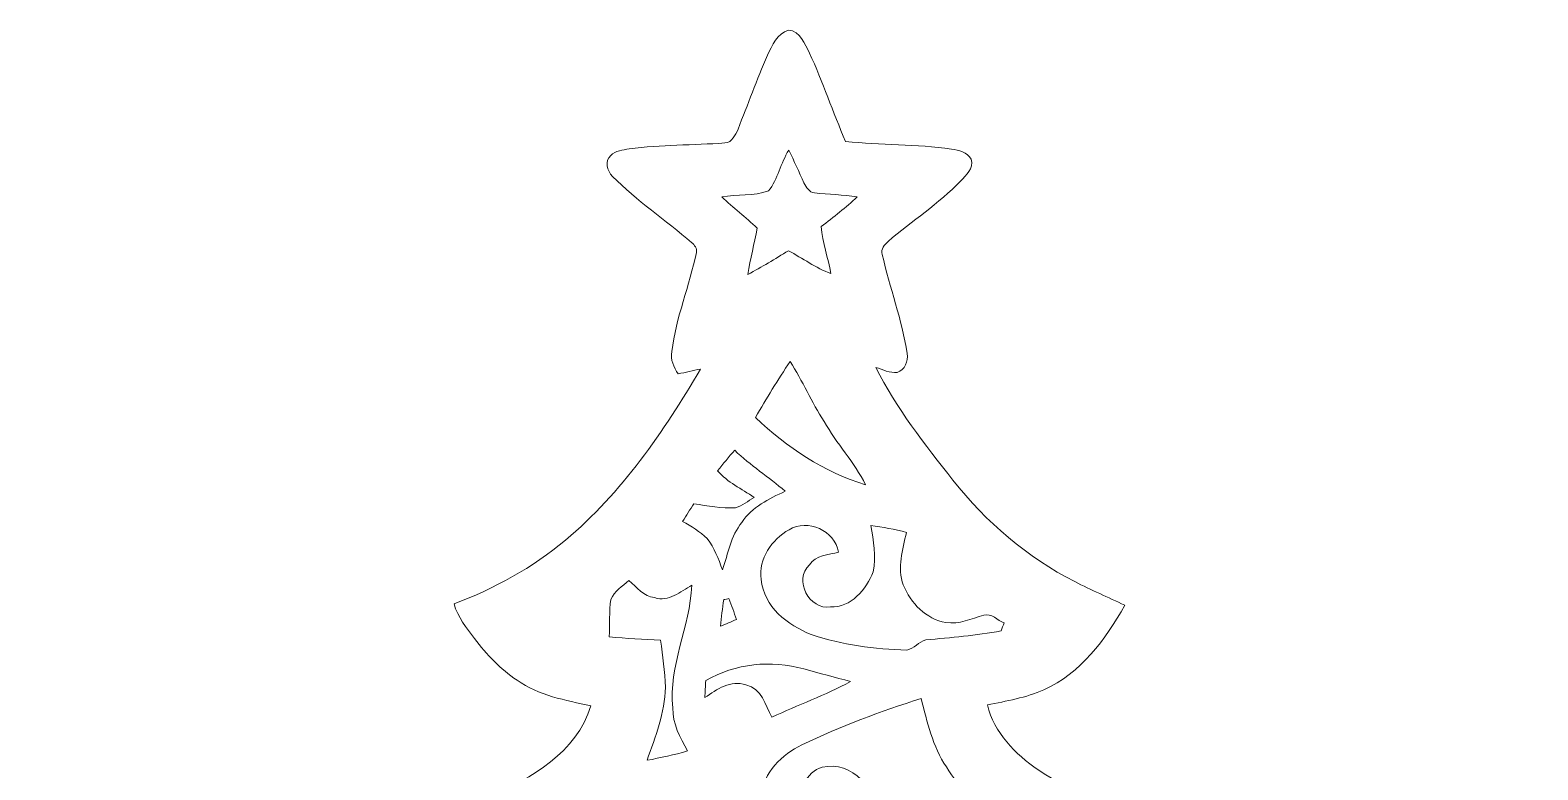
# Model space of a CAD drawing. Header units: centimetres. Extents: x -12.6 to 12.6, y -16 to 16.
# Drawn here: x -12.63 to 12.63, y 3.57 to 15.96 of the extents above; entities that cross this region are included whole.
import ezdxf

# ---------------------------------------------------------------- set-up
doc = ezdxf.new("R2010")
doc.units = ezdxf.units.CM
doc.header["$MEASUREMENT"] = 0
doc.layers.add('Layer 1', color=7, linetype='Continuous')

msp = doc.modelspace()

# ---------------------------------------------------------------- linework, layer by layer
at = {"layer": 'Layer 1', "color": 250, "lineweight": 9}
for points, knots in [([(-0.27887, 15.54374), (-0.20267, 15.70567), (-0.1106, 15.91028), (0.07602, 15.9639), (0.07602, 15.9639), (0.27534, 15.95437), (0.34449, 15.72472), (0.42739, 15.58008), (0.42739, 15.58008), (0.64858, 15.09465), (0.8218, 14.58877), (1.03064, 14.09806), (1.03064, 14.09806), (1.62049, 14.0402), (2.21703, 14.05643), (2.80441, 13.96965), (2.80441, 13.96965), (2.92964, 13.96118), (3.06511, 13.91391), (3.13461, 13.80278), (3.13461, 13.80278), (3.18506, 13.64227), (3.04712, 13.5389), (2.95892, 13.43448), (2.95892, 13.43448), (2.58886, 13.05807), (2.14471, 12.76632), (1.74396, 12.42483), (1.74396, 12.42483), (1.68293, 12.37086), (1.61978, 12.29501), (1.64589, 12.20752), (1.64589, 12.20752), (1.76971, 11.64978), (1.97891, 11.11215), (2.06357, 10.54559), (2.06357, 10.54559), (2.07945, 10.42211), (2.02759, 10.26654), (1.89706, 10.2295), (1.89706, 10.2295), (1.77147, 10.21609), (1.65471, 10.27924), (1.53758, 10.31381), (1.53758, 10.31381), (1.88189, 9.63048), (2.36026, 9.0237), (2.83087, 8.42363), (2.83087, 8.42363), (3.38437, 7.72583), (4.07547, 7.13034), (4.87169, 6.72571), (4.87169, 6.72571), (5.14368, 6.58001), (5.43154, 6.46642), (5.70742, 6.32848), (5.70742, 6.32848), (5.38639, 5.7591), (4.96905, 5.18619), (4.35345, 4.91349), (4.35345, 4.91349), (4.05359, 4.78049), (3.72622, 4.72475), (3.40695, 4.65878), (3.40695, 4.65878), (3.51702, 4.191), (3.87791, 3.83928), (4.2575, 3.57046), (4.2575, 3.57046), (4.95071, 3.11397), (5.75328, 2.86279), (6.54844, 2.6483), (6.54844, 2.6483), (6.96719, 2.52624), (7.40851, 2.48038), (7.81526, 2.31704), (7.81526, 2.31704), (7.49741, 1.43439), (6.99012, 0.55457), (6.14098, 0.09243), (6.14098, 0.09243), (5.72223, -0.16616), (5.23787, -0.2787), (4.78243, -0.45191), (4.78243, -0.45191), (5.03749, -0.73872), (5.26891, -1.0474), (5.55325, -1.30704), (5.55325, -1.30704), (6.2006, -1.89583), (6.99858, -2.33327), (7.8643, -2.49132), (7.8643, -2.49132), (8.41357, -2.58621), (8.9692, -2.65501), (9.52729, -2.65853), (9.52729, -2.65853), (9.77318, -2.66559), (10.02224, -2.65712), (10.26742, -2.6917), (10.26742, -2.6917), (10.12067, -3.0293), (9.88995, -3.32035), (9.67087, -3.6128), (9.67087, -3.6128), (9.02282, -4.48345), (8.26788, -5.32836), (7.26775, -5.79614), (7.26775, -5.79614), (6.91639, -5.98452), (6.52269, -6.0512), (6.1438, -6.1595), (6.1438, -6.1595), (6.52904, -6.85553), (7.20108, -7.33425), (7.85971, -7.74947), (7.85971, -7.74947), (9.29622, -8.61307), (10.88796, -9.16199), (12.44371, -9.76454), (12.44371, -9.76454), (12.5132, -9.79558), (12.58305, -9.83439), (12.62821, -9.89859), (12.62821, -9.89859), (12.61551, -10.00019), (12.50721, -10.05628), (12.44935, -10.13178), (12.44935, -10.13178), (11.63832, -10.82922), (10.74155, -11.44341), (9.74108, -11.83499), (9.74108, -11.83499), (8.21108, -12.45658), (6.54244, -12.6111), (4.90626, -12.64497), (4.90626, -12.64497), (4.20035, -12.66225), (3.48844, -12.59417), (2.78642, -12.68342), (2.78642, -12.68342), (2.79135, -13.63486), (2.78606, -14.5863), (2.79735, -15.5381), (2.79735, -15.5381), (2.81217, -15.68274), (2.78853, -15.82667), (2.74408, -15.9639), (2.74408, -15.9639), (0.96361, -15.95473), (-0.8165, -15.95967), (-2.59662, -15.96108), (-2.59662, -15.96108), (-2.69928, -14.86923), (-2.61708, -13.76962), (-2.6446, -12.6746), (-2.6446, -12.6746), (-4.62509, -12.64497), (-6.64616, -12.7), (-8.57056, -12.15178), (-8.57056, -12.15178), (-9.95698, -11.77396), (-11.24073, -11.07546), (-12.38197, -10.21045), (-12.38197, -10.21045), (-12.49274, -10.13919), (-12.57882, -10.03688), (-12.62821, -9.91482), (-12.62821, -9.91482), (-11.63726, -9.4996), (-10.61738, -9.15458), (-9.63277, -8.72278), (-9.63277, -8.72278), (-8.54551, -8.25041), (-7.45261, -7.72548), (-6.57525, -6.91127), (-6.57525, -6.91127), (-6.33042, -6.69784), (-6.13322, -6.43573), (-5.96776, -6.15774), (-5.96776, -6.15774), (-6.64228, -6.00745), (-7.31432, -5.77074), (-7.86289, -5.33894), (-7.86289, -5.33894), (-8.78258, -4.63973), (-9.48919, -3.70135), (-10.10726, -2.73579), (-10.10726, -2.73579), (-9.7252, -2.62749), (-9.32056, -2.66912), (-8.92863, -2.64513), (-8.92863, -2.64513), (-8.05409, -2.60138), (-7.16298, -2.44228), (-6.38616, -2.02071), (-6.38616, -2.02071), (-5.69401, -1.63442), (-5.09605, -1.08444), (-4.62827, -0.44626), (-4.62827, -0.44626), (-5.13027, -0.27552), (-5.65132, -0.12912), (-6.09653, 0.16933), (-6.09653, 0.16933), (-6.88393, 0.63853), (-7.34995, 1.48096), (-7.63887, 2.32445), (-7.63887, 2.32445), (-6.73858, 2.58974), (-5.79984, 2.74179), (-4.9373, 3.12702), (-4.9373, 3.12702), (-4.22575, 3.42582), (-3.4768, 3.86115), (-3.23621, 4.64538), (-3.23621, 4.64538), (-3.6606, 4.73922), (-4.1118, 4.8133), (-4.47128, 5.07541), (-4.47128, 5.07541), (-4.75209, 5.25745), (-4.9814, 5.50757), (-5.18495, 5.77039), (-5.18495, 5.77039), (-5.31901, 5.95171), (-5.46506, 6.13163), (-5.52785, 6.35317), (-5.52785, 6.35317), (-4.85334, 6.60753), (-4.2127, 6.95854), (-3.65883, 7.42244), (-3.65883, 7.42244), (-2.71833, 8.2102), (-2.0156, 9.23854), (-1.39823, 10.28735), (-1.39823, 10.28735), (-1.52347, 10.26089), (-1.64906, 10.23161), (-1.77394, 10.2048), (-1.77394, 10.2048), (-1.83956, 10.31981), (-1.91223, 10.44187), (-1.87942, 10.58298), (-1.87942, 10.58298), (-1.80887, 11.15025), (-1.58238, 11.684), (-1.46667, 12.24174), (-1.46667, 12.24174), (-1.4508, 12.30806), (-1.50089, 12.36486), (-1.54675, 12.40508), (-1.54675, 12.40508), (-1.98526, 12.77902), (-2.46539, 13.10605), (-2.87426, 13.51421), (-2.87426, 13.51421), (-2.96245, 13.60099), (-3.01043, 13.77809), (-2.90248, 13.86346), (-2.90248, 13.86346), (-2.82169, 13.94425), (-2.70175, 13.9573), (-2.59415, 13.97459), (-2.59415, 13.97459), (-2.06216, 14.04726), (-1.52347, 14.0342), (-0.98866, 14.07477), (-0.98866, 14.07477), (-0.86836, 14.0843), (-0.81403, 14.20883), (-0.77029, 14.30443), (-0.77029, 14.30443), (-0.60695, 14.71789), (-0.45173, 15.13417), (-0.27887, 15.54374), (-0.27887, 15.54374), (-0.27887, 15.54374), (-0.27887, 15.54374), (-0.27887, 15.54374)], [0, 0, 0, 0, 0.01408451, 0.01408451, 0.01408451, 0.01408451, 0.02816901, 0.02816901, 0.02816901, 0.02816901, 0.04225352, 0.04225352, 0.04225352, 0.04225352, 0.05633803, 0.05633803, 0.05633803, 0.05633803, 0.07042254, 0.07042254, 0.07042254, 0.07042254, 0.08450704, 0.08450704, 0.08450704, 0.08450704, 0.09859155, 0.09859155, 0.09859155, 0.09859155, 0.11267606, 0.11267606, 0.11267606, 0.11267606, 0.12676056, 0.12676056, 0.12676056, 0.12676056, 0.14084507, 0.14084507, 0.14084507, 0.14084507, 0.15492958, 0.15492958, 0.15492958, 0.15492958, 0.16901408, 0.16901408, 0.16901408, 0.16901408, 0.18309859, 0.18309859, 0.18309859, 0.18309859, 0.1971831, 0.1971831, 0.1971831, 0.1971831, 0.21126761, 0.21126761, 0.21126761, 0.21126761, 0.22535211, 0.22535211, 0.22535211, 0.22535211, 0.23943662, 0.23943662, 0.23943662, 0.23943662, 0.25352113, 0.25352113, 0.25352113, 0.25352113, 0.26760563, 0.26760563, 0.26760563, 0.26760563, 0.28169014, 0.28169014, 0.28169014, 0.28169014, 0.29577465, 0.29577465, 0.29577465, 0.29577465, 0.30985915, 0.30985915, 0.30985915, 0.30985915, 0.32394366, 0.32394366, 0.32394366, 0.32394366, 0.33802817, 0.33802817, 0.33802817, 0.33802817, 0.35211268, 0.35211268, 0.35211268, 0.35211268, 0.36619718, 0.36619718, 0.36619718, 0.36619718, 0.38028169, 0.38028169, 0.38028169, 0.38028169, 0.3943662, 0.3943662, 0.3943662, 0.3943662, 0.4084507, 0.4084507, 0.4084507, 0.4084507, 0.42253521, 0.42253521, 0.42253521, 0.42253521, 0.43661972, 0.43661972, 0.43661972, 0.43661972, 0.45070423, 0.45070423, 0.45070423, 0.45070423, 0.46478873, 0.46478873, 0.46478873, 0.46478873, 0.47887324, 0.47887324, 0.47887324, 0.47887324, 0.49295775, 0.49295775, 0.49295775, 0.49295775, 0.50704225, 0.50704225, 0.50704225, 0.50704225, 0.52112676, 0.52112676, 0.52112676, 0.52112676, 0.53521127, 0.53521127, 0.53521127, 0.53521127, 0.54929577, 0.54929577, 0.54929577, 0.54929577, 0.56338028, 0.56338028, 0.56338028, 0.56338028, 0.57746479, 0.57746479, 0.57746479, 0.57746479, 0.5915493, 0.5915493, 0.5915493, 0.5915493, 0.6056338, 0.6056338, 0.6056338, 0.6056338, 0.61971831, 0.61971831, 0.61971831, 0.61971831, 0.63380282, 0.63380282, 0.63380282, 0.63380282, 0.64788732, 0.64788732, 0.64788732, 0.64788732, 0.66197183, 0.66197183, 0.66197183, 0.66197183, 0.67605634, 0.67605634, 0.67605634, 0.67605634, 0.69014085, 0.69014085, 0.69014085, 0.69014085, 0.70422535, 0.70422535, 0.70422535, 0.70422535, 0.71830986, 0.71830986, 0.71830986, 0.71830986, 0.73239437, 0.73239437, 0.73239437, 0.73239437, 0.74647887, 0.74647887, 0.74647887, 0.74647887, 0.76056338, 0.76056338, 0.76056338, 0.76056338, 0.77464789, 0.77464789, 0.77464789, 0.77464789, 0.78873239, 0.78873239, 0.78873239, 0.78873239, 0.8028169, 0.8028169, 0.8028169, 0.8028169, 0.81690141, 0.81690141, 0.81690141, 0.81690141, 0.83098592, 0.83098592, 0.83098592, 0.83098592, 0.84507042, 0.84507042, 0.84507042, 0.84507042, 0.85915493, 0.85915493, 0.85915493, 0.85915493, 0.87323944, 0.87323944, 0.87323944, 0.87323944, 0.88732394, 0.88732394, 0.88732394, 0.88732394, 0.90140845, 0.90140845, 0.90140845, 0.90140845, 0.91549296, 0.91549296, 0.91549296, 0.91549296, 0.92957746, 0.92957746, 0.92957746, 0.92957746, 0.94366197, 0.94366197, 0.94366197, 0.94366197, 0.95774648, 0.95774648, 0.95774648, 0.95774648, 0.97183099, 0.97183099, 0.97183099, 0.97183099, 1, 1, 1, 1]), ([(-0.26088, 13.26938), (-0.51065, 13.1826), (-0.78475, 13.21329), (-1.04334, 13.17025), (-1.04334, 13.17025), (-0.85002, 12.99104), (-0.64188, 12.82806), (-0.44891, 12.64744), (-0.44891, 12.64744), (-0.49724, 12.38814), (-0.56391, 12.13238), (-0.60448, 11.87132), (-0.60448, 11.87132), (-0.37341, 11.99585), (-0.14905, 12.13203), (0.07497, 12.2689), (0.07497, 12.2689), (0.31133, 12.1419), (0.53217, 11.98104), (0.78476, 11.88614), (0.78476, 11.88614), (0.73819, 12.15002), (0.644, 12.40437), (0.62354, 12.67284), (0.62354, 12.67284), (0.8285, 12.83441), (1.03911, 12.99034), (1.22749, 13.17166), (1.22749, 13.17166), (0.99042, 13.21117), (0.74842, 13.20835), (0.51065, 13.23904), (0.51065, 13.23904), (0.42069, 13.24716), (0.37095, 13.33147), (0.33461, 13.40379), (0.33461, 13.40379), (0.24853, 13.58618), (0.17163, 13.7728), (0.08061, 13.95271), (0.08061, 13.95271), (-0.05803, 13.73752), (-0.09719, 13.46835), (-0.26088, 13.26938), (-0.26088, 13.26938), (-0.26088, 13.26938), (-0.26088, 13.26938), (-0.26088, 13.26938)], [0, 0, 0, 0, 0.07692308, 0.07692308, 0.07692308, 0.07692308, 0.15384615, 0.15384615, 0.15384615, 0.15384615, 0.23076923, 0.23076923, 0.23076923, 0.23076923, 0.30769231, 0.30769231, 0.30769231, 0.30769231, 0.38461538, 0.38461538, 0.38461538, 0.38461538, 0.46153846, 0.46153846, 0.46153846, 0.46153846, 0.53846154, 0.53846154, 0.53846154, 0.53846154, 0.61538462, 0.61538462, 0.61538462, 0.61538462, 0.69230769, 0.69230769, 0.69230769, 0.69230769, 0.76923077, 0.76923077, 0.76923077, 0.76923077, 0.84615385, 0.84615385, 0.84615385, 0.84615385, 1, 1, 1, 1]), ([(-0.47678, 9.47385), (0.04674, 8.97325), (0.66799, 8.55804), (1.36613, 8.34919), (1.36613, 8.34919), (1.17916, 8.72843), (0.87683, 9.0364), (0.67504, 9.40788), (0.67504, 9.40788), (0.45949, 9.72926), (0.31027, 10.08839), (0.10354, 10.41435), (0.10354, 10.41435), (-0.10248, 10.10885), (-0.29439, 9.79382), (-0.47678, 9.47385), (-0.47678, 9.47385), (-0.47678, 9.47385), (-0.47678, 9.47385), (-0.47678, 9.47385)], [0, 0, 0, 0, 0.16666667, 0.16666667, 0.16666667, 0.16666667, 0.33333333, 0.33333333, 0.33333333, 0.33333333, 0.5, 0.5, 0.5, 0.5, 0.66666667, 0.66666667, 0.66666667, 0.66666667, 1, 1, 1, 1]), ([(-1.11248, 8.58273), (-0.94633, 8.38659), (-0.7075, 8.28216), (-0.50147, 8.13576), (-0.50147, 8.13576), (-0.60096, 8.07297), (-0.69797, 7.99994), (-0.81051, 7.9636), (-0.81051, 7.9636), (-1.04475, 7.94808), (-1.27829, 7.98971), (-1.50795, 8.02993), (-1.50795, 8.02993), (-1.57286, 7.93256), (-1.63777, 7.83555), (-1.69774, 7.735), (-1.69774, 7.735), (-1.55169, 7.65245), (-1.40564, 7.56497), (-1.28676, 7.44537), (-1.28676, 7.44537), (-1.1654, 7.29262), (-1.1019, 7.10353), (-1.02852, 6.92538), (-1.02852, 6.92538), (-0.9361, 7.19455), (-0.89306, 7.49053), (-0.70679, 7.71737), (-0.70679, 7.71737), (-0.53781, 7.97701), (-0.25347, 8.11354), (0.01887, 8.23807), (0.01887, 8.23807), (-0.25276, 8.47937), (-0.56568, 8.67022), (-0.82568, 8.92634), (-0.82568, 8.92634), (-0.92481, 8.81486), (-1.01794, 8.69809), (-1.11248, 8.58273), (-1.11248, 8.58273), (-1.11248, 8.58273), (-1.11248, 8.58273), (-1.11248, 8.58273)], [0, 0, 0, 0, 0.08333333, 0.08333333, 0.08333333, 0.08333333, 0.16666667, 0.16666667, 0.16666667, 0.16666667, 0.25, 0.25, 0.25, 0.25, 0.33333333, 0.33333333, 0.33333333, 0.33333333, 0.41666667, 0.41666667, 0.41666667, 0.41666667, 0.5, 0.5, 0.5, 0.5, 0.58333333, 0.58333333, 0.58333333, 0.58333333, 0.66666667, 0.66666667, 0.66666667, 0.66666667, 0.75, 0.75, 0.75, 0.75, 0.83333333, 0.83333333, 0.83333333, 0.83333333, 1, 1, 1, 1]), ([(0.08379, 7.59495), (-0.20514, 7.43091), (-0.42845, 7.10777), (-0.38047, 6.76345), (-0.38047, 6.76345), (-0.34237, 6.29991), (0.06121, 6.00075), (0.45702, 5.83741), (0.45702, 5.83741), (0.97314, 5.66879), (1.51747, 5.59329), (2.05969, 5.57953), (2.05969, 5.57953), (2.1807, 5.59964), (2.2569, 5.71959), (2.37543, 5.74781), (2.37543, 5.74781), (2.79629, 5.79085), (3.21927, 5.82119), (3.63555, 5.90127), (3.63555, 5.90127), (3.65319, 5.94607), (3.67118, 5.99087), (3.68917, 6.03567), (3.68917, 6.03567), (3.57629, 6.07025), (3.47539, 6.20818), (3.34769, 6.16126), (3.34769, 6.16126), (3.13884, 6.10694), (2.93352, 6.00428), (2.71304, 6.04167), (2.71304, 6.04167), (2.37825, 6.09353), (2.12355, 6.36834), (1.9969, 6.66926), (1.9969, 6.66926), (1.89142, 6.95642), (1.98879, 7.26369), (2.05123, 7.55015), (2.05123, 7.55015), (1.85544, 7.60377), (1.65471, 7.6387), (1.45397, 7.66586), (1.45397, 7.66586), (1.50548, 7.41151), (1.54182, 7.14728), (1.49419, 6.88975), (1.49419, 6.88975), (1.37848, 6.59553), (1.12413, 6.2872), (0.77876, 6.30096), (0.77876, 6.30096), (0.42527, 6.24769), (0.15364, 6.75322), (0.42669, 7.00546), (0.42669, 7.00546), (0.52758, 7.17479), (0.74877, 7.16915), (0.91281, 7.21854), (0.91281, 7.21854), (0.85002, 7.58049), (0.39811, 7.78298), (0.08379, 7.59495), (0.08379, 7.59495), (0.08379, 7.59495), (0.08379, 7.59495), (0.08379, 7.59495)], [0, 0, 0, 0, 0.05555556, 0.05555556, 0.05555556, 0.05555556, 0.11111111, 0.11111111, 0.11111111, 0.11111111, 0.16666667, 0.16666667, 0.16666667, 0.16666667, 0.22222222, 0.22222222, 0.22222222, 0.22222222, 0.27777778, 0.27777778, 0.27777778, 0.27777778, 0.33333333, 0.33333333, 0.33333333, 0.33333333, 0.38888889, 0.38888889, 0.38888889, 0.38888889, 0.44444444, 0.44444444, 0.44444444, 0.44444444, 0.5, 0.5, 0.5, 0.5, 0.55555556, 0.55555556, 0.55555556, 0.55555556, 0.61111111, 0.61111111, 0.61111111, 0.61111111, 0.66666667, 0.66666667, 0.66666667, 0.66666667, 0.72222222, 0.72222222, 0.72222222, 0.72222222, 0.77777778, 0.77777778, 0.77777778, 0.77777778, 0.83333333, 0.83333333, 0.83333333, 0.83333333, 0.88888889, 0.88888889, 0.88888889, 0.88888889, 1, 1, 1, 1]), ([(-2.8993, 6.42867), (-2.93317, 6.22159), (-2.91553, 6.00992), (-2.92611, 5.80072), (-2.92611, 5.80072), (-2.64072, 5.76862), (-2.3532, 5.76509), (-2.0671, 5.74252), (-2.0671, 5.74252), (-2.02759, 5.48146), (-1.99866, 5.21864), (-1.98455, 4.95476), (-1.98455, 4.95476), (-1.99901, 4.52931), (-2.15036, 4.12715), (-2.29429, 3.73204), (-2.29429, 3.73204), (-2.0671, 3.77472), (-1.84026, 3.82305), (-1.61801, 3.88867), (-1.61801, 3.88867), (-1.73337, 4.11374), (-1.87272, 4.34446), (-1.86178, 4.60834), (-1.86178, 4.60834), (-1.93693, 5.31883), (-1.57603, 5.96582), (-1.54287, 6.66468), (-1.54287, 6.66468), (-1.73831, 6.56131), (-1.92811, 6.37752), (-2.16976, 6.45689), (-2.16976, 6.45689), (-2.35144, 6.47524), (-2.46609, 6.63681), (-2.59768, 6.74264), (-2.59768, 6.74264), (-2.70739, 6.64951), (-2.84356, 6.56625), (-2.8993, 6.42867), (-2.8993, 6.42867), (-2.8993, 6.42867), (-2.8993, 6.42867), (-2.8993, 6.42867)], [0, 0, 0, 0, 0.08333333, 0.08333333, 0.08333333, 0.08333333, 0.16666667, 0.16666667, 0.16666667, 0.16666667, 0.25, 0.25, 0.25, 0.25, 0.33333333, 0.33333333, 0.33333333, 0.33333333, 0.41666667, 0.41666667, 0.41666667, 0.41666667, 0.5, 0.5, 0.5, 0.5, 0.58333333, 0.58333333, 0.58333333, 0.58333333, 0.66666667, 0.66666667, 0.66666667, 0.66666667, 0.75, 0.75, 0.75, 0.75, 0.83333333, 0.83333333, 0.83333333, 0.83333333, 1, 1, 1, 1]), ([(-1.00877, 6.42444), (-1.03135, 6.27592), (-1.05075, 6.12669), (-1.06239, 5.97676), (-1.06239, 5.97676), (-0.97384, 6.01521), (-0.88494, 6.05367), (-0.79604, 6.09247), (-0.79604, 6.09247), (-0.83696, 6.20959), (-0.88, 6.32601), (-0.92198, 6.44243), (-0.92198, 6.44243), (-0.94386, 6.43784), (-0.9869, 6.42902), (-1.00877, 6.42444), (-1.00877, 6.42444), (-1.00877, 6.42444), (-1.00877, 6.42444), (-1.00877, 6.42444)], [0, 0, 0, 0, 0.16666667, 0.16666667, 0.16666667, 0.16666667, 0.33333333, 0.33333333, 0.33333333, 0.33333333, 0.5, 0.5, 0.5, 0.5, 0.66666667, 0.66666667, 0.66666667, 0.66666667, 1, 1, 1, 1]), ([(-1.31004, 5.06836), (-1.3171, 4.97311), (-1.32309, 4.87786), (-1.32521, 4.78225), (-1.32521, 4.78225), (-1.12307, 4.91772), (-0.89694, 5.08952), (-0.63659, 4.99392), (-0.63659, 4.99392), (-0.37271, 4.93642), (-0.31203, 4.66055), (-0.20267, 4.45488), (-0.20267, 4.45488), (0.23372, 4.65984), (0.69056, 4.82106), (1.11495, 5.05178), (1.11495, 5.05178), (0.85496, 5.12445), (0.59214, 5.18795), (0.33285, 5.26203), (0.33285, 5.26203), (-0.21149, 5.42255), (-0.81721, 5.34882), (-1.31004, 5.06836), (-1.31004, 5.06836), (-1.31004, 5.06836), (-1.31004, 5.06836), (-1.31004, 5.06836)], [0, 0, 0, 0, 0.125, 0.125, 0.125, 0.125, 0.25, 0.25, 0.25, 0.25, 0.375, 0.375, 0.375, 0.375, 0.5, 0.5, 0.5, 0.5, 0.625, 0.625, 0.625, 0.625, 0.75, 0.75, 0.75, 0.75, 1, 1, 1, 1]), ([(0.30004, 3.98956), (-0.03122, 3.82764), (-0.35542, 3.53377), (-0.372, 3.14149), (-0.372, 3.14149), (-0.4101, 2.64724), (0.06826, 2.11596), (0.58508, 2.26272), (0.58508, 2.26272), (0.7777, 2.33962), (0.88424, 2.53753), (0.97702, 2.71215), (0.97702, 2.71215), (0.771, 2.74779), (0.52652, 2.76295), (0.39987, 2.95804), (0.39987, 2.95804), (0.19667, 3.17782), (0.37589, 3.54753), (0.64188, 3.61632), (0.64188, 3.61632), (1.14247, 3.73204), (1.5584, 3.23391), (1.58874, 2.77389), (1.58874, 2.77389), (1.60884, 2.25496), (1.20139, 1.81398), (0.73184, 1.65559), (0.73184, 1.65559), (0.43939, 1.57057), (0.13564, 1.657), (-0.1554, 1.7078), (-0.1554, 1.7078), (0.2704, 1.12854), (0.62706, 0.49671), (1.09273, -0.05221), (1.09273, -0.05221), (1.36331, -0.30092), (1.65964, -0.60713), (2.05581, -0.59549), (2.05581, -0.59549), (2.21986, -0.5962), (2.39448, -0.49495), (2.43293, -0.32773), (2.43293, -0.32773), (2.46609, -0.14111), (2.37578, 0.02963), (2.24702, 0.15381), (2.24702, 0.15381), (2.2128, 0.02893), (2.23502, -0.13511), (2.12884, -0.23389), (2.12884, -0.23389), (2.04311, -0.35913), (1.85438, -0.31433), (1.73337, -0.35913), (1.73337, -0.35913), (1.44727, -0.07902), (1.40176, 0.42651), (1.72597, 0.69744), (1.72597, 0.69744), (1.93516, 0.9017), (2.22444, 0.85019), (2.48691, 0.84349), (2.48691, 0.84349), (2.49502, 1.05516), (2.50984, 1.26859), (2.48021, 1.47849), (2.48021, 1.47849), (2.36837, 1.86902), (2.00537, 2.09832), (1.69633, 2.32198), (1.69633, 2.32198), (1.85579, 2.49837), (2.11332, 2.57034), (2.34333, 2.50402), (2.34333, 2.50402), (2.59309, 2.46592), (2.75502, 2.21086), (3.01114, 2.2038), (3.01114, 2.2038), (3.21328, 2.35021), (3.39072, 2.52801), (3.58475, 2.68499), (3.58475, 2.68499), (3.25526, 2.95522), (2.9427, 3.25296), (2.7208, 3.62126), (2.7208, 3.62126), (2.49291, 3.96487), (2.39483, 4.37127), (2.29923, 4.76673), (2.29923, 4.76673), (1.61696, 4.55224), (0.94421, 4.30142), (0.30004, 3.98956), (0.30004, 3.98956), (0.30004, 3.98956), (0.30004, 3.98956), (0.30004, 3.98956)], [0, 0, 0, 0, 0.03846154, 0.03846154, 0.03846154, 0.03846154, 0.07692308, 0.07692308, 0.07692308, 0.07692308, 0.11538462, 0.11538462, 0.11538462, 0.11538462, 0.15384615, 0.15384615, 0.15384615, 0.15384615, 0.19230769, 0.19230769, 0.19230769, 0.19230769, 0.23076923, 0.23076923, 0.23076923, 0.23076923, 0.26923077, 0.26923077, 0.26923077, 0.26923077, 0.30769231, 0.30769231, 0.30769231, 0.30769231, 0.34615385, 0.34615385, 0.34615385, 0.34615385, 0.38461538, 0.38461538, 0.38461538, 0.38461538, 0.42307692, 0.42307692, 0.42307692, 0.42307692, 0.46153846, 0.46153846, 0.46153846, 0.46153846, 0.5, 0.5, 0.5, 0.5, 0.53846154, 0.53846154, 0.53846154, 0.53846154, 0.57692308, 0.57692308, 0.57692308, 0.57692308, 0.61538462, 0.61538462, 0.61538462, 0.61538462, 0.65384615, 0.65384615, 0.65384615, 0.65384615, 0.69230769, 0.69230769, 0.69230769, 0.69230769, 0.73076923, 0.73076923, 0.73076923, 0.73076923, 0.76923077, 0.76923077, 0.76923077, 0.76923077, 0.80769231, 0.80769231, 0.80769231, 0.80769231, 0.84615385, 0.84615385, 0.84615385, 0.84615385, 0.88461538, 0.88461538, 0.88461538, 0.88461538, 0.92307692, 0.92307692, 0.92307692, 0.92307692, 1, 1, 1, 1])]:
    msp.add_open_spline(points, degree=3, knots=knots, dxfattribs=at)

doc.saveas('drawing.dxf')
